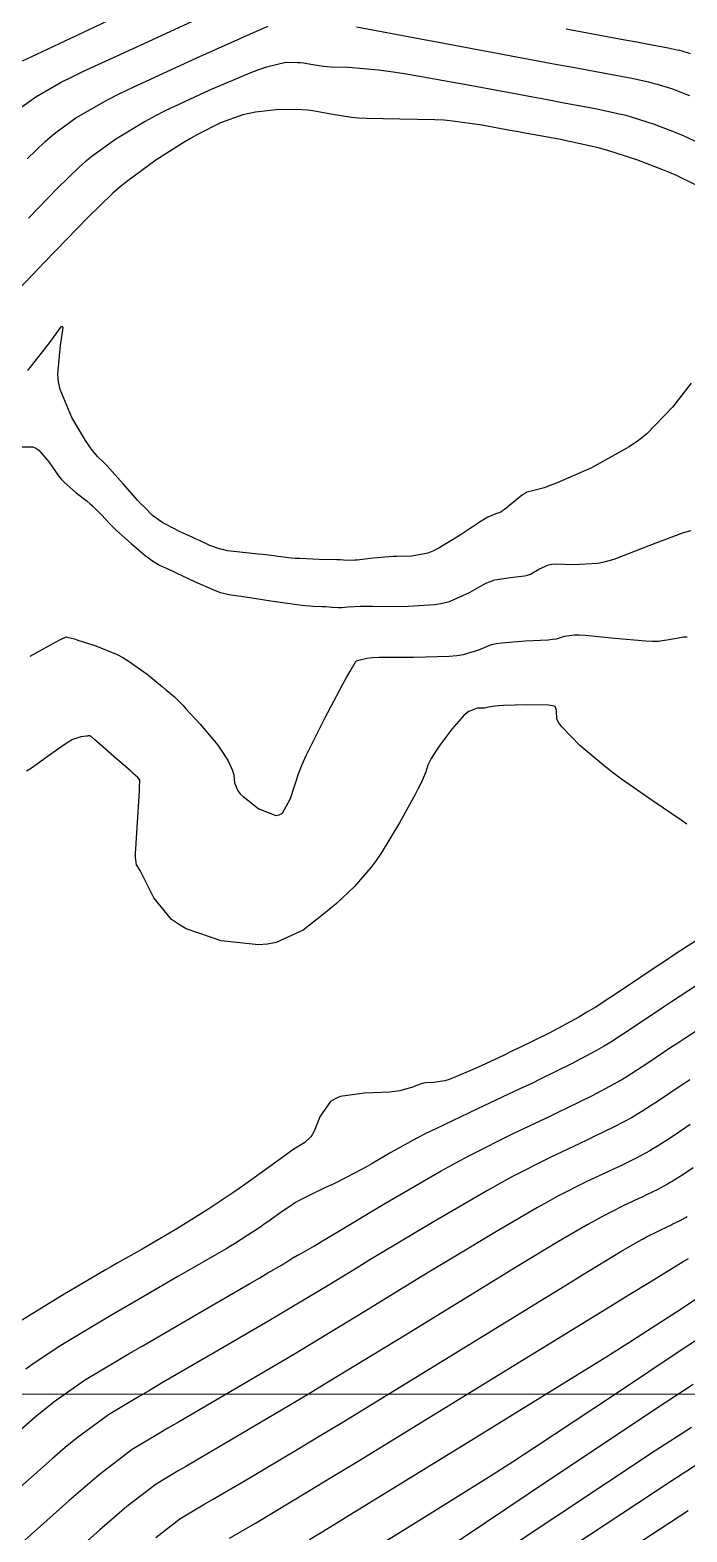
# Model space of a CAD drawing. Header units: metres. Extents: x 837117 to 838477, y 1189012 to 1191015.
# Drawn here: x 837567.4 to 837598.8, y 1190207.3 to 1190279.1 of the extents above; entities that cross this region are included whole.
import ezdxf

# ---------------------------------------------------------------- set-up
doc = ezdxf.new("R2010")
doc.units = ezdxf.units.M
doc.header["$LTSCALE"] = 0.3
doc.layers.add('COORD', color=7, linetype='Continuous', lineweight=20)
doc.layers.add('COTAS 10', color=1, linetype='Continuous')
doc.layers.add('COTAS INT', color=252, linetype='Continuous')

msp = doc.modelspace()

# ---------------------------------------------------------------- linework, layer by layer
at = {"layer": 'COORD'}
msp.add_line((837476.514, 1190213.872), (838476.514, 1190213.872), dxfattribs=at)
at = {"layer": 'COTAS 10'}
for points, elevation in [([(837566.911, 1190275.376), (837567.679, 1190275.939), (837568.896, 1190276.625), (837569.384, 1190276.87), (837569.937, 1190277.139), (837572.479, 1190278.308), (837575.151, 1190279.538)], 1620), ([(837593.067, 1190279.191), (837595.866, 1190278.665), (837596.438, 1190278.558), (837596.923, 1190278.467), (837597.942, 1190278.278), (837598.375, 1190278.185), (837598.49, 1190278.156), (837598.603, 1190278.125), (837598.994, 1190278)], 1620), ([(837566.928, 1190259.193), (837567.537, 1190259.183), (837567.69, 1190259.118), (837567.836, 1190259.026), (837568.31, 1190258.467), (837568.771, 1190257.794), (837568.909, 1190257.63), (837569.052, 1190257.475), (837569.608, 1190256.996), (837570.149, 1190256.583), (837570.282, 1190256.469), (837570.408, 1190256.355), (837570.806, 1190255.949), (837571.24, 1190255.491), (837571.39, 1190255.345), (837571.552, 1190255.191), (837572.242, 1190254.568), (837572.921, 1190253.998), (837573.076, 1190253.877), (837573.217, 1190253.773), (837573.605, 1190253.531), (837574.039, 1190253.329), (837574.209, 1190253.249), (837574.401, 1190253.159), (837575.272, 1190252.749), (837576.153, 1190252.361), (837576.35, 1190252.284), (837576.528, 1190252.221), (837577.004, 1190252.106), (837577.51, 1190252.047), (837577.707, 1190252.02), (837577.928, 1190251.987), (837578.932, 1190251.828), (837579.952, 1190251.672), (837580.184, 1190251.641), (837580.394, 1190251.616), (837580.969, 1190251.571), (837581.37, 1190251.558), (837581.47, 1190251.553), (837581.565, 1190251.547), (837581.869, 1190251.522), (837582.151, 1190251.507), (837582.233, 1190251.507), (837582.316, 1190251.509), (837582.63, 1190251.534), (837583.228, 1190251.56), (837583.49, 1190251.563), (837583.793, 1190251.564), (837585.239, 1190251.553), (837586.776, 1190251.642), (837587.137, 1190251.706), (837587.471, 1190251.787), (837588.442, 1190252.221), (837589.222, 1190252.663), (837589.434, 1190252.749), (837589.646, 1190252.819), (837590.399, 1190252.941), (837591.06, 1190253.014), (837591.214, 1190253.052), (837591.355, 1190253.1), (837591.758, 1190253.337), (837592.208, 1190253.548), (837592.378, 1190253.578), (837592.568, 1190253.596), (837593.419, 1190253.556), (837594.57, 1190253.623), (837594.95, 1190253.708), (837595.356, 1190253.822), (837597.04, 1190254.47), (837598.674, 1190255.093), (837599.049, 1190255.191)], 1630), ([(837565.607, 1190210.996), (837567.652, 1190212.783), (837568.146, 1190213.187), (837568.609, 1190213.552), (837570.021, 1190214.543), (837571.588, 1190215.479), (837572.149, 1190215.81), (837572.766, 1190216.172), (837575.45, 1190217.735), (837577.918, 1190219.165), (837578.397, 1190219.442), (837578.788, 1190219.669), (837579.464, 1190220.06), (837579.561, 1190220.116), (837579.587, 1190220.132), (837579.613, 1190220.147), (837579.701, 1190220.203), (837579.786, 1190220.259), (837579.832, 1190220.291), (837579.912, 1190220.35), (837579.993, 1190220.405), (837580.016, 1190220.418), (837580.039, 1190220.432), (837580.123, 1190220.475), (837580.209, 1190220.515), (837580.234, 1190220.527), (837580.258, 1190220.539), (837580.35, 1190220.584), (837581.012, 1190220.973), (837581.396, 1190221.202), (837581.868, 1190221.483), (837584.298, 1190222.937), (837587.083, 1190224.554), (837587.778, 1190224.939), (837588.44, 1190225.296), (837590.559, 1190226.359), (837592.294, 1190227.172), (837592.715, 1190227.372), (837593.111, 1190227.561), (837594.323, 1190228.154), (837595.364, 1190228.713), (837595.652, 1190228.88), (837595.939, 1190229.053), (837596.972, 1190229.723), (837598.073, 1190230.466), (837598.403, 1190230.684), (837598.743, 1190230.909), (837600.064, 1190231.766)], 1640), ([(837576.945, 1190206.977), (837578.188, 1190207.7), (837580.732, 1190209.224), (837581.834, 1190209.894), (837583.109, 1190210.672), (837589.149, 1190214.375), (837594.967, 1190217.951), (837596.101, 1190218.648), (837597.029, 1190219.217), (837598.659, 1190220.216), (837598.917, 1190220.366)], 1650), ([(837591.783, 1190205.557), (837598.114, 1190209.738), (837599.831, 1190210.835)], 1660)]:
    msp.add_lwpolyline(points, dxfattribs=dict(at, elevation=elevation))
at = {"layer": 'COTAS INT'}
for points, elevation in [([(837567.044, 1190277.651), (837567.459, 1190277.852), (837569.367, 1190278.73), (837571.755, 1190279.873)], 1618), ([(837567.266, 1190272.967), (837568.13, 1190273.798), (837568.38, 1190274.014), (837568.635, 1190274.223), (837569.594, 1190274.927), (837571.084, 1190275.77), (837571.674, 1190276.067), (837572.34, 1190276.392), (837575.387, 1190277.795), (837578.249, 1190279.07), (837578.799, 1190279.313)], 1622), ([(837583.021, 1190279.286), (837587.714, 1190278.407), (837592.556, 1190277.498), (837593.55, 1190277.312), (837594.395, 1190277.154), (837596.197, 1190276.818), (837596.997, 1190276.648), (837597.21, 1190276.593), (837597.419, 1190276.536), (837598.142, 1190276.306), (837598.794, 1190276.057), (837598.959, 1190275.989)], 1622), ([(837599.449, 1190273.693), (837598.71, 1190274.049), (837598.481, 1190274.149), (837598.242, 1190274.248), (837597.29, 1190274.611), (837596.235, 1190274.948), (837595.93, 1190275.031), (837595.62, 1190275.11), (837594.453, 1190275.358), (837592.789, 1190275.666), (837592.165, 1190275.783), (837591.471, 1190275.913), (837588.373, 1190276.494), (837585.329, 1190277.03), (837584.668, 1190277.131), (837584.087, 1190277.212), (837582.645, 1190277.335), (837581.82, 1190277.348), (837581.627, 1190277.36), (837581.45, 1190277.375), (837580.938, 1190277.458), (837580.491, 1190277.54), (837580.354, 1190277.554), (837580.212, 1190277.565), (837579.651, 1190277.571), (837578.721, 1190277.355), (837578.346, 1190277.226), (837577.92, 1190277.066), (837575.956, 1190276.238), (837573.877, 1190275.258), (837573.378, 1190275.002), (837572.912, 1190274.754), (837571.509, 1190273.914), (837570.359, 1190273.07), (837570.053, 1190272.819), (837569.753, 1190272.561), (837568.716, 1190271.563), (837567.341, 1190270.132)], 1624), ([(837599.276, 1190271.71), (837598.304, 1190272.178), (837598.003, 1190272.309), (837597.689, 1190272.44), (837596.438, 1190272.917), (837595.051, 1190273.359), (837594.65, 1190273.468), (837594.242, 1190273.572), (837592.709, 1190273.899), (837591.183, 1190274.179), (837590.78, 1190274.254), (837590.386, 1190274.327), (837589.031, 1190274.58), (837587.637, 1190274.773), (837587.217, 1190274.808), (837586.783, 1190274.835), (837585.095, 1190274.868), (837583.505, 1190274.893), (837583.134, 1190274.916), (837582.792, 1190274.945), (837581.807, 1190275.105), (837580.946, 1190275.263), (837580.683, 1190275.29), (837580.408, 1190275.309), (837579.328, 1190275.321), (837578.199, 1190275.202), (837577.893, 1190275.139), (837577.591, 1190275.063), (837576.525, 1190274.68), (837575.414, 1190274.124), (837575.082, 1190273.938), (837574.741, 1190273.738), (837573.424, 1190272.902), (837572.082, 1190271.917), (837571.726, 1190271.625), (837571.376, 1190271.323), (837570.166, 1190270.159), (837568.649, 1190268.579), (837568.105, 1190268.015), (837567.508, 1190267.396), (837564.904, 1190264.703)], 1626), ([(837599.035, 1190262.228), (837598.147, 1190261.094), (837596.92, 1190259.812), (837596.515, 1190259.49), (837596.08, 1190259.183), (837594.272, 1190258.191), (837592.624, 1190257.474), (837592.291, 1190257.339), (837592.011, 1190257.233), (837591.443, 1190257.079), (837591.171, 1190257.014), (837591.077, 1190256.963), (837590.975, 1190256.899), (837590.54, 1190256.549), (837590.113, 1190256.192), (837590.016, 1190256.124), (837589.928, 1190256.068), (837589.688, 1190255.978), (837589.318, 1190255.819), (837589.149, 1190255.721), (837588.951, 1190255.599), (837587.993, 1190254.96), (837586.94, 1190254.325), (837586.681, 1190254.204), (837586.437, 1190254.108), (837585.673, 1190253.96), (837584.982, 1190253.949), (837584.784, 1190253.94), (837584.583, 1190253.927), (837583.831, 1190253.857), (837583.187, 1190253.787), (837583.054, 1190253.775), (837582.941, 1190253.766), (837582.694, 1190253.758), (837582.399, 1190253.773), (837582.255, 1190253.777), (837582.084, 1190253.782), (837581.241, 1190253.803), (837580.32, 1190253.839), (837580.1, 1190253.853), (837579.895, 1190253.868), (837579.283, 1190253.941), (837578.712, 1190254.021), (837578.533, 1190254.042), (837578.346, 1190254.062), (837577.597, 1190254.128), (837576.862, 1190254.219), (837576.684, 1190254.254), (837576.517, 1190254.294), (837576.005, 1190254.473), (837575.516, 1190254.702), (837575.364, 1190254.773), (837575.204, 1190254.847), (837574.564, 1190255.144), (837573.947, 1190255.455), (837573.801, 1190255.539), (837573.667, 1190255.621), (837573.273, 1190255.91), (837572.861, 1190256.312), (837572.716, 1190256.466), (837572.557, 1190256.638), (837571.868, 1190257.414), (837571.205, 1190258.16), (837571.062, 1190258.314), (837570.937, 1190258.445), (837570.633, 1190258.728), (837570.33, 1190259.095), (837570.205, 1190259.279), (837570.063, 1190259.499), (837569.403, 1190260.59), (837568.848, 1190261.924), (837568.773, 1190262.297), (837568.731, 1190262.671), (837568.859, 1190264.034), (837568.991, 1190264.892), (837568.952, 1190264.948), (837568.878, 1190264.924), (837568.339, 1190264.181), (837567.293, 1190262.842)], 1628), ([(837567.407, 1190249.176), (837568.458, 1190249.754), (837568.664, 1190249.865), (837568.833, 1190249.954), (837569.136, 1190250.1), (837569.392, 1190250.038), (837569.532, 1190249.996), (837569.701, 1190249.944), (837570.56, 1190249.666), (837571.576, 1190249.247), (837571.845, 1190249.106), (837572.108, 1190248.953), (837573.013, 1190248.31), (837573.743, 1190247.709), (837573.895, 1190247.583), (837574.027, 1190247.474), (837574.322, 1190247.226), (837574.604, 1190246.943), (837574.727, 1190246.813), (837574.869, 1190246.66), (837575.544, 1190245.921), (837576.237, 1190245.112), (837576.391, 1190244.916), (837576.529, 1190244.731), (837576.89, 1190244.166), (837577.089, 1190243.71), (837577.125, 1190243.594), (837577.153, 1190243.483), (837577.184, 1190243.12), (837577.349, 1190242.725), (837577.462, 1190242.594), (837577.603, 1190242.454), (837578.357, 1190241.868), (837579.161, 1190241.55), (837579.336, 1190241.579), (837579.489, 1190241.659), (837579.866, 1190242.368), (837580.264, 1190243.591), (837580.43, 1190243.994), (837580.621, 1190244.425), (837581.511, 1190246.215), (837582.379, 1190247.834), (837582.556, 1190248.158), (837582.706, 1190248.427), (837583.017, 1190248.951), (837583.518, 1190249.082), (837583.787, 1190249.105), (837584.113, 1190249.122), (837585.762, 1190249.134), (837587.47, 1190249.172), (837587.833, 1190249.204), (837588.148, 1190249.247), (837588.89, 1190249.481), (837589.492, 1190249.727), (837589.72, 1190249.777), (837589.974, 1190249.819), (837591.11, 1190249.904), (837592.192, 1190249.959), (837592.411, 1190249.981), (837592.596, 1190250.007), (837592.977, 1190250.126), (837593.442, 1190250.198), (837593.68, 1190250.193), (837593.966, 1190250.177), (837595.395, 1190250.034), (837596.878, 1190249.901), (837597.198, 1190249.892), (837597.478, 1190249.895), (837598.163, 1190250.008), (837598.676, 1190250.106), (837598.848, 1190250.1)], 1632), ([(837598.842, 1190241.131), (837598.562, 1190241.33), (837597.221, 1190242.234), (837595.711, 1190243.283), (837595.324, 1190243.573), (837594.952, 1190243.863), (837593.721, 1190244.909), (837592.854, 1190245.8), (837592.711, 1190245.992), (837592.609, 1190246.16), (837592.592, 1190246.57), (837592.53, 1190246.768), (837592.401, 1190246.803), (837592.223, 1190246.829), (837591.175, 1190246.851), (837590.063, 1190246.813), (837589.844, 1190246.801), (837589.664, 1190246.789), (837589.338, 1190246.742), (837589.212, 1190246.702), (837589.158, 1190246.695), (837589.097, 1190246.689), (837588.806, 1190246.683), (837588.41, 1190246.532), (837588.282, 1190246.435), (837588.146, 1190246.314), (837587.588, 1190245.68), (837587.065, 1190244.986), (837586.951, 1190244.827), (837586.851, 1190244.684), (837586.603, 1190244.287), (837586.464, 1190243.997), (837586.432, 1190243.921), (837586.404, 1190243.846), (837586.327, 1190243.59), (837586.103, 1190243.076), (837585.983, 1190242.838), (837585.836, 1190242.559), (837585.093, 1190241.208), (837584.207, 1190239.752), (837583.969, 1190239.406), (837583.736, 1190239.086), (837582.922, 1190238.137), (837582.066, 1190237.341), (837581.805, 1190237.118), (837581.535, 1190236.892), (837580.472, 1190236.065), (837579.185, 1190235.477), (837578.772, 1190235.403), (837578.335, 1190235.366), (837576.555, 1190235.554), (837574.882, 1190236.137), (837574.513, 1190236.35), (837574.184, 1190236.585), (837573.338, 1190237.619), (837572.857, 1190238.577), (837572.758, 1190238.765), (837572.675, 1190238.918), (837572.499, 1190239.192), (837572.459, 1190239.536), (837572.461, 1190239.734), (837572.468, 1190239.978), (837572.542, 1190241.228), (837572.627, 1190242.476), (837572.641, 1190242.717), (837572.652, 1190242.913), (837572.659, 1190243.244), (837572.632, 1190243.286), (837572.622, 1190243.299), (837572.61, 1190243.314), (837572.559, 1190243.374), (837572.348, 1190243.568), (837572.236, 1190243.667), (837572.101, 1190243.786), (837571.419, 1190244.38), (837570.744, 1190244.964), (837570.614, 1190245.077), (837570.507, 1190245.169), (837570.327, 1190245.325), (837570.305, 1190245.34), (837570.299, 1190245.344), (837570.292, 1190245.347), (837570.267, 1190245.358), (837570.185, 1190245.358), (837570.143, 1190245.354), (837570.092, 1190245.35), (837569.835, 1190245.323), (837569.414, 1190245.165), (837569.26, 1190245.078), (837569.089, 1190244.972), (837568.334, 1190244.433), (837567.476, 1190243.825), (837567.24, 1190243.677)], 1634), ([(837600.088, 1190236.084), (837598.282, 1190234.912), (837597.816, 1190234.605), (837597.365, 1190234.306), (837595.86, 1190233.291), (837594.448, 1190232.375), (837594.056, 1190232.139), (837593.663, 1190231.91), (837592.24, 1190231.146), (837590.843, 1190230.456), (837590.467, 1190230.274), (837590.096, 1190230.095), (837588.793, 1190229.481), (837587.7, 1190229.014), (837587.461, 1190228.929), (837587.248, 1190228.863), (837586.71, 1190228.781), (837586.338, 1190228.771), (837586.23, 1190228.751), (837586.121, 1190228.722), (837585.711, 1190228.553), (837585.101, 1190228.377), (837584.866, 1190228.344), (837584.602, 1190228.317), (837583.411, 1190228.276), (837582.247, 1190228.109), (837582.001, 1190228.003), (837581.787, 1190227.871), (837581.289, 1190227.177), (837581.004, 1190226.457), (837580.925, 1190226.308), (837580.845, 1190226.181), (837580.557, 1190225.905), (837580.114, 1190225.642), (837579.937, 1190225.523), (837579.737, 1190225.385), (837578.818, 1190224.718), (837577.728, 1190223.931), (837577.42, 1190223.716), (837577.11, 1190223.502), (837575.966, 1190222.742), (837574.769, 1190221.988), (837574.425, 1190221.779), (837574.076, 1190221.569), (837572.768, 1190220.808), (837571.58, 1190220.132), (837571.305, 1190219.975), (837571.054, 1190219.832), (837570.346, 1190219.424), (837569.61, 1190218.989), (837569.342, 1190218.828), (837569.045, 1190218.65), (837567.744, 1190217.861), (837566.507, 1190217.096)], 1636), ([(837600.076, 1190233.925), (837598.513, 1190232.91), (837598.109, 1190232.645), (837597.719, 1190232.386), (837596.416, 1190231.507), (837595.193, 1190230.714), (837594.854, 1190230.509), (837594.514, 1190230.311), (837593.281, 1190229.65), (837591.847, 1190228.948), (837591.379, 1190228.724), (837590.88, 1190228.487), (837588.826, 1190227.525), (837586.819, 1190226.567), (837586.349, 1190226.333), (837585.918, 1190226.112), (837584.673, 1190225.426), (837583.737, 1190224.878), (837583.5, 1190224.745), (837583.274, 1190224.62), (837582.536, 1190224.233), (837581.874, 1190223.908), (837581.694, 1190223.821), (837581.516, 1190223.736), (837580.888, 1190223.442), (837580.28, 1190223.13), (837580.114, 1190223.034), (837579.949, 1190222.933), (837579.365, 1190222.534), (837578.78, 1190222.111), (837578.615, 1190221.996), (837578.448, 1190221.881), (837577.834, 1190221.473), (837577.191, 1190221.068), (837577.006, 1190220.955), (837576.819, 1190220.843), (837576.116, 1190220.434), (837575.184, 1190219.9), (837574.851, 1190219.709), (837574.486, 1190219.498), (837572.898, 1190218.579), (837571.188, 1190217.58), (837570.746, 1190217.319), (837570.317, 1190217.065), (837568.882, 1190216.202), (837567.558, 1190215.324), (837567.199, 1190215.06)], 1638), ([(837598.974, 1190228.907), (837598.696, 1190228.724), (837598.426, 1190228.545), (837597.527, 1190227.939), (837596.684, 1190227.392), (837596.45, 1190227.251), (837596.215, 1190227.114), (837595.365, 1190226.658), (837594.375, 1190226.174), (837594.052, 1190226.019), (837593.708, 1190225.856), (837592.291, 1190225.192), (837590.494, 1190224.284), (837589.911, 1190223.967), (837589.291, 1190223.622), (837586.741, 1190222.135), (837584.252, 1190220.641), (837583.67, 1190220.29), (837583.135, 1190219.966), (837581.588, 1190219.024), (837580.015, 1190218.077), (837579.463, 1190217.75), (837578.86, 1190217.395), (837576.263, 1190215.881), (837573.7, 1190214.39), (837573.119, 1190214.049), (837572.593, 1190213.74), (837571.159, 1190212.884), (837569.66, 1190211.78), (837569.093, 1190211.314), (837568.461, 1190210.779), (837565.628, 1190208.27)], 1642), ([(837598.989, 1190226.764), (837598.78, 1190226.625), (837598.083, 1190226.155), (837597.429, 1190225.731), (837597.247, 1190225.621), (837597.065, 1190225.515), (837596.406, 1190225.162), (837595.639, 1190224.786), (837595.389, 1190224.666), (837595.122, 1190224.54), (837594.023, 1190224.025), (837592.63, 1190223.322), (837592.178, 1190223.076), (837591.697, 1190222.808), (837589.72, 1190221.656), (837587.446, 1190220.285), (837586.778, 1190219.879), (837586.093, 1190219.462), (837583.478, 1190217.862), (837580.788, 1190216.226), (837580.056, 1190215.786), (837579.328, 1190215.353), (837576.744, 1190213.836), (837574.511, 1190212.536), (837574.005, 1190212.24), (837573.547, 1190211.97), (837572.298, 1190211.224), (837570.711, 1190210.008), (837570.04, 1190209.442), (837569.269, 1190208.776), (837565.649, 1190205.543)], 1644), ([(837599.134, 1190224.705), (837598.639, 1190224.371), (837598.174, 1190224.07), (837598.045, 1190223.992), (837597.916, 1190223.917), (837597.448, 1190223.666), (837596.903, 1190223.399), (837596.725, 1190223.314), (837596.536, 1190223.224), (837595.756, 1190222.858), (837594.766, 1190222.359), (837594.445, 1190222.184), (837594.104, 1190221.994), (837592.7, 1190221.176), (837590.641, 1190219.929), (837589.886, 1190219.469), (837589.051, 1190218.959), (837585.369, 1190216.7), (837581.562, 1190214.374), (837580.649, 1190213.822), (837579.796, 1190213.31), (837577.225, 1190211.791), (837575.322, 1190210.683), (837574.891, 1190210.43), (837574.501, 1190210.201), (837573.436, 1190209.565), (837572.042, 1190208.49), (837571.444, 1190207.984), (837570.754, 1190207.386), (837567.496, 1190204.474)], 1646), ([(837573.422, 1190207.018), (837574.575, 1190207.906), (837575.455, 1190208.431), (837575.777, 1190208.621), (837576.134, 1190208.83), (837577.707, 1190209.746), (837580.264, 1190211.267), (837581.241, 1190211.858), (837582.335, 1190212.523), (837587.259, 1190215.537), (837592.009, 1190218.455), (837592.994, 1190219.058), (837593.835, 1190219.573), (837595.68, 1190220.696), (837596.51, 1190221.18), (837596.713, 1190221.293), (837596.903, 1190221.396), (837597.488, 1190221.692), (837597.95, 1190221.908), (837598.062, 1190221.961), (837598.167, 1190222.012), (837598.49, 1190222.169), (837598.767, 1190222.318), (837598.843, 1190222.363)], 1648), ([(837580.786, 1190206.927), (837581.753, 1190207.516), (837582.884, 1190208.206), (837588.341, 1190211.554), (837593.849, 1190214.956), (837595.011, 1190215.68), (837596.017, 1190216.311), (837598.341, 1190217.804), (837599.526, 1190218.593)], 1652), ([(837599.473, 1190216.561), (837598.663, 1190216.034), (837595.324, 1190213.811), (837591.563, 1190211.317), (837590.486, 1190210.621), (837589.395, 1190209.922), (837585.324, 1190207.375), (837581.841, 1190205.238)], 1654), ([(837587.109, 1190206.324), (837592.308, 1190209.817), (837597.8, 1190213.476), (837599.133, 1190214.342)], 1656), ([(837590.339, 1190206.533), (837597.326, 1190211.18), (837599.055, 1190212.3)], 1658), ([(837598.903, 1190208.296), (837593.227, 1190204.58)], 1662)]:
    msp.add_lwpolyline(points, dxfattribs=dict(at, elevation=elevation))

doc.saveas('drawing.dxf')
